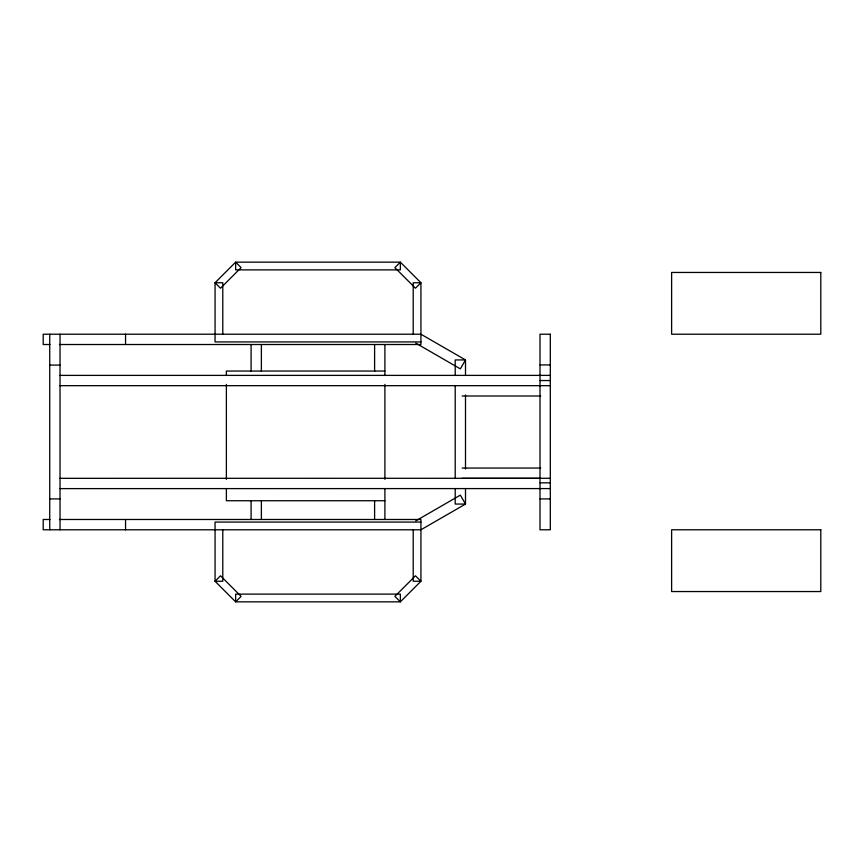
<?xml version="1.0" encoding="UTF-8"?>
<svg xmlns="http://www.w3.org/2000/svg" width="864" height="864" viewBox="0 0 864 864"><rect width="100%" height="100%" fill="white"/><g stroke="black" fill="none" stroke-linecap="round" stroke-linejoin="round"><path stroke-width="1.3" d="M415.778 520.873L460.35 495.137L465.502 504.058L420.93 529.783L43.2 529.783L43.2 519.491L49.95 519.491M420.93 341.928L215.06 341.928L215.06 282.744L235.645 262.159L400.345 262.159L420.93 282.744L420.93 344.509L59.4 344.509M49.95 344.509L43.2 344.509L43.2 334.217L420.93 334.217L465.502 359.942L465.502 374.76M49.734 365.094L60.026 365.094M540.011 364.932L550.303 364.932M384.901 371.045L226.379 371.045L226.379 375.062M60.026 375.386L550.303 375.386M540.011 380.538L550.303 380.538M60.026 385.679L550.303 385.679M462.154 396.004L540.68 396.004M462.154 468.061L540.68 468.061M60.026 478.321L550.303 478.289M462.154 478.354L540.011 478.354M540.011 482.825L550.303 482.825M550.303 488.581L60.026 488.614M49.734 498.906L60.026 498.906M540.011 498.906L550.303 498.906M384.901 500.742L226.379 500.742L226.379 488.711M59.4 519.491L420.93 519.491L420.93 581.256L400.345 601.841L235.645 601.841L215.06 581.256L215.06 522.072L420.93 522.072M415.778 343.127L460.35 368.863L465.502 359.942L455.209 359.942L455.209 374.76M465.502 394.967L465.502 469.033M465.502 489.24L465.502 504.058L455.209 504.058L455.209 489.24M455.209 385.538L455.209 478.462M413.208 334.217L413.208 282.744L420.93 282.744L415.465 288.209L394.88 267.613L400.345 262.159L400.345 269.881L235.645 269.881L235.645 262.159L241.11 267.613L220.514 288.209L215.06 282.744L222.782 282.744L222.782 334.217M413.208 529.783L413.208 581.256L420.93 581.256L415.465 575.791L394.88 596.387L400.345 601.841L400.345 594.119L235.645 594.119L235.645 601.841L241.11 596.387L220.514 575.791L215.06 581.256L222.782 581.256L222.782 529.783M384.901 344.509L384.901 375.462M384.901 384.415L384.901 479.358M384.901 488.538L384.901 519.491M374.609 344.509L374.609 371.423M374.609 500.645L374.609 519.491M261.382 344.509L261.382 371.423M261.382 500.645L261.382 519.491M251.089 344.509L251.089 371.423M251.089 500.645L251.089 519.491M226.379 384.415L226.379 479.358M125.55 334.217L125.55 344.509M125.55 519.491L125.55 529.783M60.026 334.217L60.026 529.783M49.734 334.217L49.734 529.783M820.8 272.452L671.62 272.452L671.62 334.217L820.8 334.217L820.8 272.452M550.303 334.217L540.011 334.217L540.011 529.783L550.303 529.783L550.303 334.217M820.8 529.783L671.62 529.783L671.62 591.548L820.8 591.548L820.8 529.783"/></g></svg>
